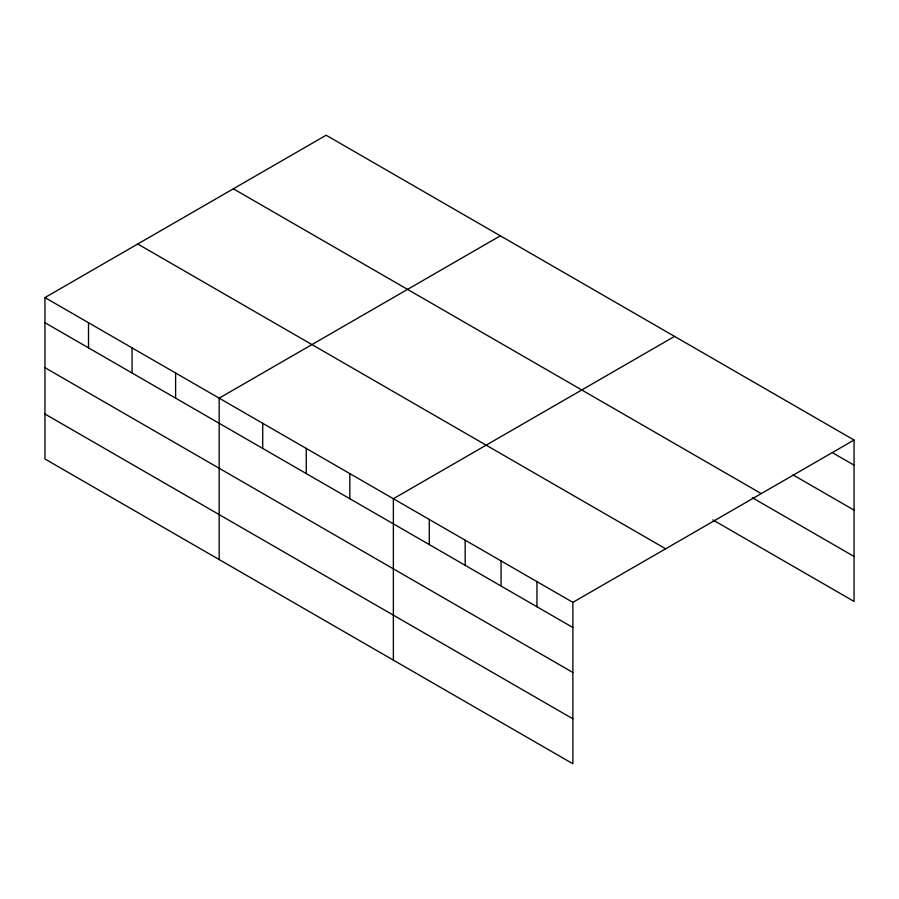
<?xml version="1.0" encoding="UTF-8"?>
<svg xmlns="http://www.w3.org/2000/svg" width="899" height="899" viewBox="0 0 899 899"><rect width="100%" height="100%" fill="white"/><g stroke="black" fill="none" stroke-linecap="round" stroke-linejoin="round"><path stroke-width="1.35" d="M44.95 297.58L572.865 602.364L572.865 763.768L44.95 458.973L44.95 297.58L326.135 135.232L854.05 440.027L854.05 601.42L712.851 519.903M500.35 235.819L219.165 398.156L219.165 559.56M674.565 336.395L393.369 498.731L393.369 660.136M572.865 602.364L854.05 440.027M832.508 452.714L854.05 465.154M793.019 474.886L854.05 510.126M233.347 188.801L761.262 493.596M752.339 497.731L854.05 556.459M137.738 244L665.653 548.795M44.95 322.707L572.865 627.491M44.95 367.68L572.865 672.463M44.95 414.012L572.865 718.795M536.961 581.642L536.961 606.769M501.069 560.909L501.069 586.047M465.165 540.187L465.165 565.314M429.273 519.465L429.273 544.592M349.823 473.593L349.823 498.72M306.267 448.444L306.267 473.582M262.71 423.305L262.71 448.432M175.608 373.006L175.608 398.145M132.052 347.868L132.052 372.995M88.507 322.719L88.507 347.857"/></g></svg>
